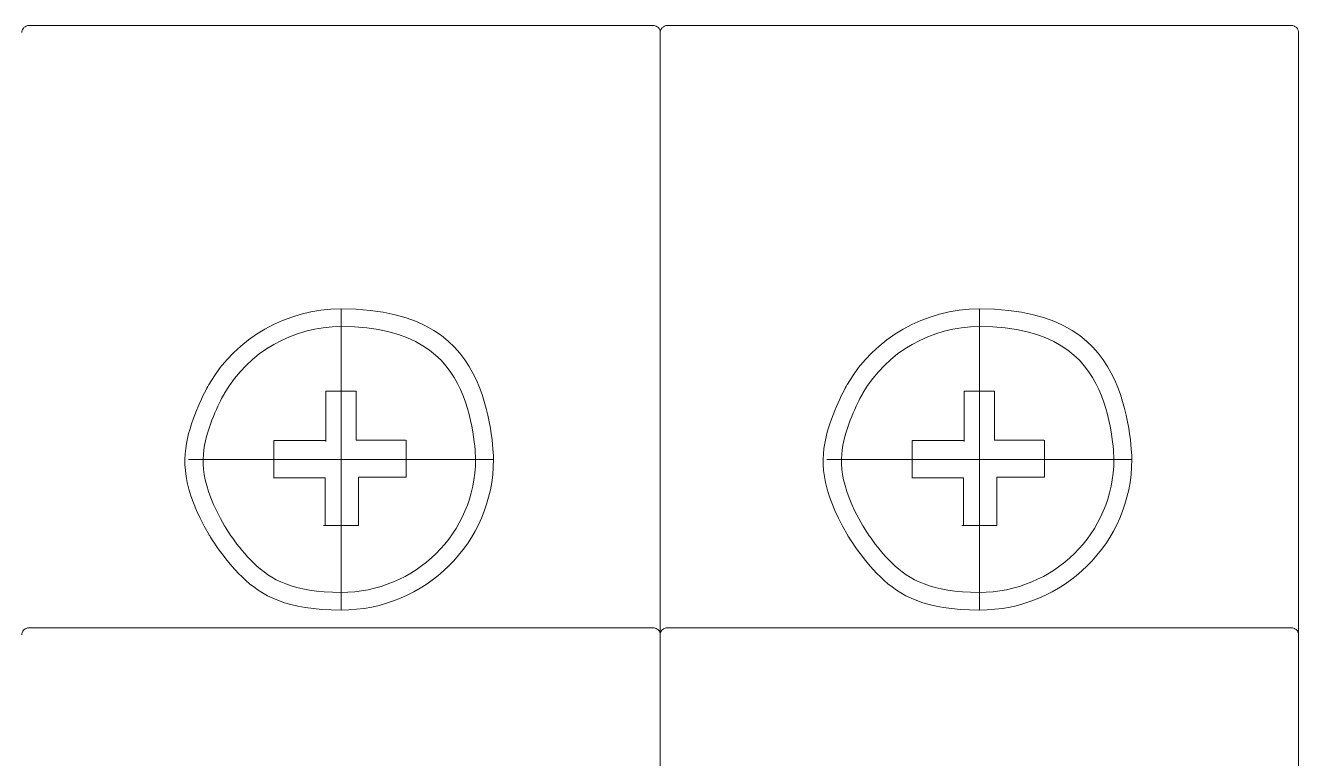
# Model space of a CAD drawing. Extents: x -319 to 3117, y -991 to 292.
# Drawn here: x 2442.1 to 2477.99, y -528.98 to -508.32 of the extents above; entities that cross this region are included whole.
import ezdxf
from ezdxf.lldxf.tags import DXFTag

# ---------------------------------------------------------------- set-up
doc = ezdxf.new("R2010")
doc.units = 0
doc.layers.get('0').update_dxf_attribs({"lineweight": 15})
doc.layers.add('Layer 1', color=7, linetype='Continuous')
tags = doc.linetypes.add('New Line33', pattern=[0.5, 0.2, -0.1, 0.1, -0.1]).pattern_tags.tags
tags[10:11] = [DXFTag(74, 4), DXFTag(75, 0), DXFTag(340, '0'), DXFTag(46, 1.0), DXFTag(50, 0.0), DXFTag(44, 0.0), DXFTag(45, 0.0)]
tags[8:9] = [DXFTag(74, 4), DXFTag(75, 0), DXFTag(340, '0'), DXFTag(46, 1.0), DXFTag(50, 0.0), DXFTag(44, 0.0), DXFTag(45, 0.0)]
tags[6:7] = [DXFTag(74, 4), DXFTag(75, 0), DXFTag(340, '0'), DXFTag(46, 1.0), DXFTag(50, 0.0), DXFTag(44, 0.0), DXFTag(45, 0.0)]
tags[4:5] = [DXFTag(74, 4), DXFTag(75, 0), DXFTag(340, '0'), DXFTag(46, 1.0), DXFTag(50, 0.0), DXFTag(44, 0.0), DXFTag(45, 0.0)]
tags = doc.linetypes.add('New Line34', pattern=[0.5, 0.2, -0.1, 0.1, -0.1]).pattern_tags.tags
tags[10:11] = [DXFTag(74, 4), DXFTag(75, 0), DXFTag(340, '0'), DXFTag(46, 1.0), DXFTag(50, 0.0), DXFTag(44, 0.0), DXFTag(45, 0.0)]
tags[8:9] = [DXFTag(74, 4), DXFTag(75, 0), DXFTag(340, '0'), DXFTag(46, 1.0), DXFTag(50, 0.0), DXFTag(44, 0.0), DXFTag(45, 0.0)]
tags[6:7] = [DXFTag(74, 4), DXFTag(75, 0), DXFTag(340, '0'), DXFTag(46, 1.0), DXFTag(50, 0.0), DXFTag(44, 0.0), DXFTag(45, 0.0)]
tags[4:5] = [DXFTag(74, 4), DXFTag(75, 0), DXFTag(340, '0'), DXFTag(46, 1.0), DXFTag(50, 0.0), DXFTag(44, 0.0), DXFTag(45, 0.0)]
tags = doc.linetypes.add('New Line37', pattern=[0.5, 0.2, -0.1, 0.1, -0.1]).pattern_tags.tags
tags[10:11] = [DXFTag(74, 4), DXFTag(75, 0), DXFTag(340, '0'), DXFTag(46, 1.0), DXFTag(50, 0.0), DXFTag(44, 0.0), DXFTag(45, 0.0)]
tags[8:9] = [DXFTag(74, 4), DXFTag(75, 0), DXFTag(340, '0'), DXFTag(46, 1.0), DXFTag(50, 0.0), DXFTag(44, 0.0), DXFTag(45, 0.0)]
tags[6:7] = [DXFTag(74, 4), DXFTag(75, 0), DXFTag(340, '0'), DXFTag(46, 1.0), DXFTag(50, 0.0), DXFTag(44, 0.0), DXFTag(45, 0.0)]
tags[4:5] = [DXFTag(74, 4), DXFTag(75, 0), DXFTag(340, '0'), DXFTag(46, 1.0), DXFTag(50, 0.0), DXFTag(44, 0.0), DXFTag(45, 0.0)]
tags = doc.linetypes.add('New Line38', pattern=[0.5, 0.2, -0.1, 0.1, -0.1]).pattern_tags.tags
tags[10:11] = [DXFTag(74, 4), DXFTag(75, 0), DXFTag(340, '0'), DXFTag(46, 1.0), DXFTag(50, 0.0), DXFTag(44, 0.0), DXFTag(45, 0.0)]
tags[8:9] = [DXFTag(74, 4), DXFTag(75, 0), DXFTag(340, '0'), DXFTag(46, 1.0), DXFTag(50, 0.0), DXFTag(44, 0.0), DXFTag(45, 0.0)]
tags[6:7] = [DXFTag(74, 4), DXFTag(75, 0), DXFTag(340, '0'), DXFTag(46, 1.0), DXFTag(50, 0.0), DXFTag(44, 0.0), DXFTag(45, 0.0)]
tags[4:5] = [DXFTag(74, 4), DXFTag(75, 0), DXFTag(340, '0'), DXFTag(46, 1.0), DXFTag(50, 0.0), DXFTag(44, 0.0), DXFTag(45, 0.0)]

# ---------------------------------------------------------------- blocks, each defined once
blk = doc.blocks.new('A$C160C5CDC')
at = {"layer": 'Layer 1', "color": 0, "lineweight": 20}
for points, knots in [([(18.414, 84), (18.36, 84), (18.309, 83.979), (18.271, 83.941), (18.271, 83.941), (18.233, 83.903), (18.212, 83.853), (18.212, 83.8)], [0, 0, 0, 0, 0.333333, 0.333333, 0.333333, 0.666667, 1, 1, 1, 1]), ([(36.209, 83.8), (36.209, 83.853), (36.187, 83.903), (36.149, 83.941), (36.149, 83.941), (36.112, 83.979), (36.06, 84), (36.006, 84)], [0, 0, 0, 0, 0.333333, 0.333333, 0.333333, 0.666667, 1, 1, 1, 1]), ([(36.209, 83.8), (36.209, 83.853), (36.187, 83.903), (36.149, 83.941), (36.149, 83.941), (36.112, 83.979), (36.06, 84), (36.006, 84)], [0, 0, 0, 0, 0.333333, 0.333333, 0.333333, 0.666667, 1, 1, 1, 1]), ([(36.411, 84), (36.357, 84), (36.306, 83.979), (36.268, 83.941), (36.268, 83.941), (36.23, 83.903), (36.209, 83.853), (36.209, 83.8)], [0, 0, 0, 0, 0.333333, 0.333333, 0.333333, 0.666667, 1, 1, 1, 1]), ([(54.205, 83.8), (54.205, 83.853), (54.184, 83.903), (54.146, 83.941), (54.146, 83.941), (54.108, 83.979), (54.056, 84), (54.003, 84)], [0, 0, 0, 0, 0.333333, 0.333333, 0.333333, 0.666667, 1, 1, 1, 1]), ([(27.21, 76.011), (25.675, 76.011), (24.256, 75.202), (23.489, 73.889), (23.489, 73.889), (22.722, 72.576), (22.722, 70.958), (23.489, 69.645), (23.489, 69.645), (24.256, 68.332), (25.675, 67.523), (27.21, 67.523)], [0, 0, 0, 0, 0.25, 0.25, 0.25, 0.375, 0.5, 0.5, 0.5, 0.75, 1, 1, 1, 1]), ([(27.21, 76.011), (25.675, 76.011), (24.256, 75.202), (23.489, 73.889), (23.489, 73.889), (22.722, 72.576), (22.722, 70.958), (23.489, 69.645), (23.489, 69.645), (24.256, 68.332), (25.675, 67.523), (27.21, 67.523)], [0, 0, 0, 0, 0.25, 0.25, 0.25, 0.375, 0.5, 0.5, 0.5, 0.75, 1, 1, 1, 1]), ([(27.21, 67.523), (29.583, 67.523), (31.507, 69.423), (31.507, 71.768), (31.507, 71.768), (31.507, 74.111), (29.583, 76.011), (27.21, 76.011)], [0, 0, 0, 0, 0.333333, 0.333333, 0.333333, 0.666667, 1, 1, 1, 1]), ([(27.21, 67.523), (29.583, 67.523), (31.507, 69.423), (31.507, 71.768), (31.507, 71.768), (31.507, 74.111), (29.583, 76.011), (27.21, 76.011)], [0, 0, 0, 0, 0.333333, 0.333333, 0.333333, 0.666667, 1, 1, 1, 1]), ([(45.206, 76.011), (43.671, 76.011), (42.254, 75.202), (41.485, 73.889), (41.485, 73.889), (40.718, 72.576), (40.718, 70.958), (41.485, 69.645), (41.485, 69.645), (42.254, 68.332), (43.671, 67.523), (45.206, 67.523)], [0, 0, 0, 0, 0.25, 0.25, 0.25, 0.375, 0.5, 0.5, 0.5, 0.75, 1, 1, 1, 1]), ([(45.206, 76.011), (43.671, 76.011), (42.254, 75.202), (41.485, 73.889), (41.485, 73.889), (40.718, 72.576), (40.718, 70.958), (41.485, 69.645), (41.485, 69.645), (42.254, 68.332), (43.671, 67.523), (45.206, 67.523)], [0, 0, 0, 0, 0.25, 0.25, 0.25, 0.375, 0.5, 0.5, 0.5, 0.75, 1, 1, 1, 1]), ([(45.206, 67.523), (47.579, 67.523), (49.504, 69.423), (49.504, 71.768), (49.504, 71.768), (49.504, 74.111), (47.579, 76.011), (45.206, 76.011)], [0, 0, 0, 0, 0.333333, 0.333333, 0.333333, 0.666667, 1, 1, 1, 1]), ([(45.206, 67.523), (47.579, 67.523), (49.504, 69.423), (49.504, 71.768), (49.504, 71.768), (49.504, 74.111), (47.579, 76.011), (45.206, 76.011)], [0, 0, 0, 0, 0.333333, 0.333333, 0.333333, 0.666667, 1, 1, 1, 1]), ([(27.21, 75.512), (25.856, 75.512), (24.604, 74.798), (23.927, 73.639), (23.927, 73.639), (23.249, 72.48), (23.249, 71.054), (23.927, 69.895), (23.927, 69.895), (24.604, 68.736), (25.856, 68.022), (27.21, 68.022)], [0, 0, 0, 0, 0.25, 0.25, 0.25, 0.375, 0.5, 0.5, 0.5, 0.75, 1, 1, 1, 1]), ([(27.21, 75.512), (25.856, 75.512), (24.604, 74.798), (23.927, 73.639), (23.927, 73.639), (23.249, 72.48), (23.249, 71.054), (23.927, 69.895), (23.927, 69.895), (24.604, 68.736), (25.856, 68.022), (27.21, 68.022)], [0, 0, 0, 0, 0.25, 0.25, 0.25, 0.375, 0.5, 0.5, 0.5, 0.75, 1, 1, 1, 1]), ([(27.21, 68.022), (29.304, 68.022), (31.002, 69.699), (31.002, 71.768), (31.002, 71.768), (31.002, 73.835), (29.304, 75.512), (27.21, 75.512)], [0, 0, 0, 0, 0.333333, 0.333333, 0.333333, 0.666667, 1, 1, 1, 1]), ([(27.21, 68.022), (29.304, 68.022), (31.002, 69.699), (31.002, 71.768), (31.002, 71.768), (31.002, 73.835), (29.304, 75.512), (27.21, 75.512)], [0, 0, 0, 0, 0.333333, 0.333333, 0.333333, 0.666667, 1, 1, 1, 1]), ([(45.206, 75.512), (43.852, 75.512), (42.601, 74.798), (41.923, 73.639), (41.923, 73.639), (41.246, 72.48), (41.246, 71.054), (41.923, 69.895), (41.923, 69.895), (42.601, 68.736), (43.852, 68.022), (45.206, 68.022)], [0, 0, 0, 0, 0.25, 0.25, 0.25, 0.375, 0.5, 0.5, 0.5, 0.75, 1, 1, 1, 1]), ([(45.206, 75.512), (43.852, 75.512), (42.601, 74.798), (41.923, 73.639), (41.923, 73.639), (41.246, 72.48), (41.246, 71.054), (41.923, 69.895), (41.923, 69.895), (42.601, 68.736), (43.852, 68.022), (45.206, 68.022)], [0, 0, 0, 0, 0.25, 0.25, 0.25, 0.375, 0.5, 0.5, 0.5, 0.75, 1, 1, 1, 1]), ([(45.206, 68.022), (47.3, 68.022), (48.998, 69.699), (48.998, 71.768), (48.998, 71.768), (48.998, 73.835), (47.3, 75.512), (45.206, 75.512)], [0, 0, 0, 0, 0.333333, 0.333333, 0.333333, 0.666667, 1, 1, 1, 1]), ([(45.206, 68.022), (47.3, 68.022), (48.998, 69.699), (48.998, 71.768), (48.998, 71.768), (48.998, 73.835), (47.3, 75.512), (45.206, 75.512)], [0, 0, 0, 0, 0.333333, 0.333333, 0.333333, 0.666667, 1, 1, 1, 1]), ([(27.636, 73.696), (27.636, 73.234), (27.636, 72.773), (27.636, 72.312), (27.636, 72.312), (28.1, 72.312), (28.565, 72.312), (29.029, 72.312)], [0, 0, 0, 0, 0.333333, 0.333333, 0.333333, 0.666667, 1, 1, 1, 1]), ([(45.632, 73.696), (45.632, 73.234), (45.632, 72.773), (45.632, 72.312), (45.632, 72.312), (46.098, 72.312), (46.561, 72.312), (47.026, 72.312)], [0, 0, 0, 0, 0.333333, 0.333333, 0.333333, 0.666667, 1, 1, 1, 1]), ([(18.414, 67.024), (18.36, 67.024), (18.309, 67.003), (18.271, 66.965), (18.271, 66.965), (18.233, 66.928), (18.212, 66.877), (18.212, 66.824)], [0, 0, 0, 0, 0.333333, 0.333333, 0.333333, 0.666667, 1, 1, 1, 1]), ([(36.209, 66.824), (36.209, 66.877), (36.187, 66.928), (36.149, 66.965), (36.149, 66.965), (36.112, 67.003), (36.06, 67.024), (36.006, 67.024)], [0, 0, 0, 0, 0.333333, 0.333333, 0.333333, 0.666667, 1, 1, 1, 1]), ([(36.209, 66.824), (36.209, 66.877), (36.187, 66.928), (36.149, 66.965), (36.149, 66.965), (36.112, 67.003), (36.06, 67.024), (36.006, 67.024)], [0, 0, 0, 0, 0.333333, 0.333333, 0.333333, 0.666667, 1, 1, 1, 1]), ([(36.411, 67.024), (36.357, 67.024), (36.306, 67.003), (36.268, 66.965), (36.268, 66.965), (36.23, 66.928), (36.209, 66.877), (36.209, 66.824)], [0, 0, 0, 0, 0.333333, 0.333333, 0.333333, 0.666667, 1, 1, 1, 1]), ([(54.205, 66.824), (54.205, 66.877), (54.184, 66.928), (54.146, 66.965), (54.146, 66.965), (54.108, 67.003), (54.056, 67.024), (54.003, 67.024)], [0, 0, 0, 0, 0.333333, 0.333333, 0.333333, 0.666667, 1, 1, 1, 1])]:
    blk.add_open_spline(points, degree=3, knots=knots, dxfattribs=at)
for points in [[(18.414, 84), (18.414, 84), (18.414, 84), (18.414, 84)], [(18.414, 84), (18.414, 84), (27.21, 84), (27.21, 84)], [(18.414, 84), (18.414, 84), (27.21, 84), (27.21, 84)], [(18.414, 84), (18.414, 84), (27.21, 84), (27.21, 84)], [(18.414, 84), (18.414, 84), (27.21, 84), (27.21, 84)], [(18.414, 84), (18.414, 84), (27.21, 84), (27.21, 84)], [(18.414, 84), (18.414, 84), (27.21, 84), (27.21, 84)], [(18.414, 84), (18.414, 84), (27.21, 84), (27.21, 84)], [(18.414, 84), (18.414, 84), (27.21, 84), (27.21, 84)], [(18.414, 84), (18.414, 84), (27.21, 84), (27.21, 84)], [(18.414, 84), (18.414, 84), (27.21, 84), (27.21, 84)], [(18.414, 84), (18.414, 84), (27.21, 84), (27.21, 84)], [(18.414, 84), (18.414, 84), (27.21, 84), (27.21, 84)], [(18.414, 84), (18.414, 84), (27.21, 84), (27.21, 84)], [(18.414, 84), (18.414, 84), (27.21, 84), (27.21, 84)], [(18.414, 84), (18.414, 84), (27.21, 84), (27.21, 84)], [(18.414, 84), (18.414, 84), (27.21, 84), (27.21, 84)], [(18.414, 84), (18.414, 84), (27.21, 84), (27.21, 84)], [(18.414, 84), (18.414, 84), (27.21, 84), (27.21, 84)], [(18.414, 84), (18.414, 84), (27.21, 84), (27.21, 84)], [(18.414, 84), (18.414, 84), (27.21, 84), (27.21, 84)], [(18.414, 84), (18.414, 84), (27.21, 84), (27.21, 84)], [(27.21, 84), (27.21, 84), (27.21, 84), (27.21, 84)], [(27.21, 84), (27.21, 84), (36.006, 84), (36.006, 84)], [(27.21, 84), (27.21, 84), (36.006, 84), (36.006, 84)], [(27.21, 84), (27.21, 84), (36.006, 84), (36.006, 84)], [(27.21, 84), (27.21, 84), (36.006, 84), (36.006, 84)], [(27.21, 84), (27.21, 84), (36.006, 84), (36.006, 84)], [(27.21, 84), (27.21, 84), (36.006, 84), (36.006, 84)], [(27.21, 84), (27.21, 84), (36.006, 84), (36.006, 84)], [(27.21, 84), (27.21, 84), (36.006, 84), (36.006, 84)], [(27.21, 84), (27.21, 84), (36.006, 84), (36.006, 84)], [(27.21, 84), (27.21, 84), (36.006, 84), (36.006, 84)], [(27.21, 84), (27.21, 84), (36.006, 84), (36.006, 84)], [(27.21, 84), (27.21, 84), (36.006, 84), (36.006, 84)], [(27.21, 84), (27.21, 84), (36.006, 84), (36.006, 84)], [(27.21, 84), (27.21, 84), (36.006, 84), (36.006, 84)], [(27.21, 84), (27.21, 84), (36.006, 84), (36.006, 84)], [(27.21, 84), (27.21, 84), (36.006, 84), (36.006, 84)], [(27.21, 84), (27.21, 84), (36.006, 84), (36.006, 84)], [(27.21, 84), (27.21, 84), (36.006, 84), (36.006, 84)], [(27.21, 84), (27.21, 84), (36.006, 84), (36.006, 84)], [(27.21, 84), (27.21, 84), (36.006, 84), (36.006, 84)], [(27.21, 84), (27.21, 84), (36.006, 84), (36.006, 84)], [(27.21, 84), (27.21, 84), (27.21, 84), (27.21, 84)], [(36.006, 84), (36.006, 84), (36.006, 84), (36.006, 84)], [(36.411, 84), (36.411, 84), (36.411, 84), (36.411, 84)], [(36.411, 84), (36.411, 84), (45.206, 84), (45.206, 84)], [(36.411, 84), (36.411, 84), (45.206, 84), (45.206, 84)], [(36.411, 84), (36.411, 84), (45.206, 84), (45.206, 84)], [(36.411, 84), (36.411, 84), (45.206, 84), (45.206, 84)], [(36.411, 84), (36.411, 84), (45.206, 84), (45.206, 84)], [(36.411, 84), (36.411, 84), (45.206, 84), (45.206, 84)], [(36.411, 84), (36.411, 84), (45.206, 84), (45.206, 84)], [(36.411, 84), (36.411, 84), (45.206, 84), (45.206, 84)], [(36.411, 84), (36.411, 84), (45.206, 84), (45.206, 84)], [(36.411, 84), (36.411, 84), (45.206, 84), (45.206, 84)], [(36.411, 84), (36.411, 84), (45.206, 84), (45.206, 84)], [(36.411, 84), (36.411, 84), (45.206, 84), (45.206, 84)], [(36.411, 84), (36.411, 84), (45.206, 84), (45.206, 84)], [(36.411, 84), (36.411, 84), (45.206, 84), (45.206, 84)], [(36.411, 84), (36.411, 84), (45.206, 84), (45.206, 84)], [(36.411, 84), (36.411, 84), (45.206, 84), (45.206, 84)], [(36.411, 84), (36.411, 84), (45.206, 84), (45.206, 84)], [(36.411, 84), (36.411, 84), (45.206, 84), (45.206, 84)], [(36.411, 84), (36.411, 84), (45.206, 84), (45.206, 84)], [(36.411, 84), (36.411, 84), (45.206, 84), (45.206, 84)], [(36.411, 84), (36.411, 84), (45.206, 84), (45.206, 84)], [(45.206, 84), (45.206, 84), (45.206, 84), (45.206, 84)], [(45.206, 84), (45.206, 84), (54.003, 84), (54.003, 84)], [(45.206, 84), (45.206, 84), (54.003, 84), (54.003, 84)], [(45.206, 84), (45.206, 84), (54.003, 84), (54.003, 84)], [(45.206, 84), (45.206, 84), (54.003, 84), (54.003, 84)], [(45.206, 84), (45.206, 84), (54.003, 84), (54.003, 84)], [(45.206, 84), (45.206, 84), (54.003, 84), (54.003, 84)], [(45.206, 84), (45.206, 84), (54.003, 84), (54.003, 84)], [(45.206, 84), (45.206, 84), (54.003, 84), (54.003, 84)], [(45.206, 84), (45.206, 84), (54.003, 84), (54.003, 84)], [(45.206, 84), (45.206, 84), (54.003, 84), (54.003, 84)], [(45.206, 84), (45.206, 84), (54.003, 84), (54.003, 84)], [(45.206, 84), (45.206, 84), (54.003, 84), (54.003, 84)], [(45.206, 84), (45.206, 84), (54.003, 84), (54.003, 84)], [(45.206, 84), (45.206, 84), (54.003, 84), (54.003, 84)], [(45.206, 84), (45.206, 84), (54.003, 84), (54.003, 84)], [(45.206, 84), (45.206, 84), (54.003, 84), (54.003, 84)], [(45.206, 84), (45.206, 84), (54.003, 84), (54.003, 84)], [(45.206, 84), (45.206, 84), (54.003, 84), (54.003, 84)], [(45.206, 84), (45.206, 84), (54.003, 84), (54.003, 84)], [(45.206, 84), (45.206, 84), (54.003, 84), (54.003, 84)], [(45.206, 84), (45.206, 84), (54.003, 84), (54.003, 84)], [(45.206, 84), (45.206, 84), (45.206, 84), (45.206, 84)], [(54.003, 84), (54.003, 84), (54.003, 84), (54.003, 84)], [(36.209, 83.8), (36.209, 83.8), (36.209, 83.8), (36.209, 83.8)], [(36.209, 83.8), (36.209, 83.8), (36.209, 82.003), (36.209, 82.003)], [(36.209, 83.8), (36.209, 83.8), (36.209, 82.003), (36.209, 82.003)], [(36.209, 83.8), (36.209, 83.8), (36.209, 82.003), (36.209, 82.003)], [(36.209, 83.8), (36.209, 83.8), (36.209, 82.003), (36.209, 82.003)], [(36.209, 83.8), (36.209, 83.8), (36.209, 82.003), (36.209, 82.003)], [(36.209, 83.8), (36.209, 83.8), (36.209, 82.003), (36.209, 82.003)], [(36.209, 83.8), (36.209, 83.8), (36.209, 82.003), (36.209, 82.003)], [(36.209, 83.8), (36.209, 83.8), (36.209, 82.003), (36.209, 82.003)], [(36.209, 83.8), (36.209, 83.8), (36.209, 82.003), (36.209, 82.003)], [(36.209, 83.8), (36.209, 83.8), (36.209, 82.003), (36.209, 82.003)], [(36.209, 83.8), (36.209, 83.8), (36.209, 82.003), (36.209, 82.003)], [(36.209, 83.8), (36.209, 83.8), (36.209, 82.003), (36.209, 82.003)], [(36.209, 83.8), (36.209, 83.8), (36.209, 82.003), (36.209, 82.003)], [(36.209, 83.8), (36.209, 83.8), (36.209, 82.003), (36.209, 82.003)], [(36.209, 83.8), (36.209, 83.8), (36.209, 82.003), (36.209, 82.003)], [(36.209, 83.8), (36.209, 83.8), (36.209, 82.003), (36.209, 82.003)], [(36.209, 83.8), (36.209, 83.8), (36.209, 82.003), (36.209, 82.003)], [(36.209, 83.8), (36.209, 83.8), (36.209, 82.003), (36.209, 82.003)], [(36.209, 83.8), (36.209, 83.8), (36.209, 82.003), (36.209, 82.003)], [(36.209, 83.8), (36.209, 83.8), (36.209, 82.003), (36.209, 82.003)], [(36.209, 83.8), (36.209, 83.8), (36.209, 82.003), (36.209, 82.003)], [(36.209, 83.8), (36.209, 83.8), (36.209, 83.8), (36.209, 83.8)], [(36.209, 82.003), (36.209, 82.003), (36.209, 83.8), (36.209, 83.8)], [(36.209, 82.003), (36.209, 82.003), (36.209, 83.8), (36.209, 83.8)], [(36.209, 82.003), (36.209, 82.003), (36.209, 83.8), (36.209, 83.8)], [(36.209, 82.003), (36.209, 82.003), (36.209, 83.8), (36.209, 83.8)], [(36.209, 82.003), (36.209, 82.003), (36.209, 83.8), (36.209, 83.8)], [(36.209, 82.003), (36.209, 82.003), (36.209, 83.8), (36.209, 83.8)], [(36.209, 82.003), (36.209, 82.003), (36.209, 83.8), (36.209, 83.8)], [(36.209, 82.003), (36.209, 82.003), (36.209, 83.8), (36.209, 83.8)], [(36.209, 82.003), (36.209, 82.003), (36.209, 83.8), (36.209, 83.8)], [(36.209, 82.003), (36.209, 82.003), (36.209, 83.8), (36.209, 83.8)], [(36.209, 82.003), (36.209, 82.003), (36.209, 83.8), (36.209, 83.8)], [(36.209, 82.003), (36.209, 82.003), (36.209, 83.8), (36.209, 83.8)], [(36.209, 82.003), (36.209, 82.003), (36.209, 83.8), (36.209, 83.8)], [(36.209, 82.003), (36.209, 82.003), (36.209, 83.8), (36.209, 83.8)], [(36.209, 82.003), (36.209, 82.003), (36.209, 83.8), (36.209, 83.8)], [(36.209, 82.003), (36.209, 82.003), (36.209, 83.8), (36.209, 83.8)], [(36.209, 82.003), (36.209, 82.003), (36.209, 83.8), (36.209, 83.8)], [(36.209, 82.003), (36.209, 82.003), (36.209, 83.8), (36.209, 83.8)], [(36.209, 82.003), (36.209, 82.003), (36.209, 83.8), (36.209, 83.8)], [(36.209, 82.003), (36.209, 82.003), (36.209, 83.8), (36.209, 83.8)], [(36.209, 82.003), (36.209, 82.003), (36.209, 83.8), (36.209, 83.8)], [(36.209, 83.8), (36.209, 83.8), (36.209, 83.8), (36.209, 83.8)], [(36.209, 83.8), (36.209, 83.8), (36.209, 82.003), (36.209, 82.003)], [(36.209, 83.8), (36.209, 83.8), (36.209, 82.003), (36.209, 82.003)], [(36.209, 83.8), (36.209, 83.8), (36.209, 82.003), (36.209, 82.003)], [(36.209, 83.8), (36.209, 83.8), (36.209, 82.003), (36.209, 82.003)], [(36.209, 83.8), (36.209, 83.8), (36.209, 82.003), (36.209, 82.003)], [(36.209, 83.8), (36.209, 83.8), (36.209, 82.003), (36.209, 82.003)], [(36.209, 83.8), (36.209, 83.8), (36.209, 82.003), (36.209, 82.003)], [(36.209, 83.8), (36.209, 83.8), (36.209, 82.003), (36.209, 82.003)], [(36.209, 83.8), (36.209, 83.8), (36.209, 82.003), (36.209, 82.003)], [(36.209, 83.8), (36.209, 83.8), (36.209, 82.003), (36.209, 82.003)], [(36.209, 83.8), (36.209, 83.8), (36.209, 82.003), (36.209, 82.003)], [(36.209, 83.8), (36.209, 83.8), (36.209, 82.003), (36.209, 82.003)], [(36.209, 83.8), (36.209, 83.8), (36.209, 82.003), (36.209, 82.003)], [(36.209, 83.8), (36.209, 83.8), (36.209, 82.003), (36.209, 82.003)], [(36.209, 83.8), (36.209, 83.8), (36.209, 82.003), (36.209, 82.003)], [(36.209, 83.8), (36.209, 83.8), (36.209, 82.003), (36.209, 82.003)], [(36.209, 83.8), (36.209, 83.8), (36.209, 82.003), (36.209, 82.003)], [(36.209, 83.8), (36.209, 83.8), (36.209, 82.003), (36.209, 82.003)], [(36.209, 83.8), (36.209, 83.8), (36.209, 82.003), (36.209, 82.003)], [(36.209, 83.8), (36.209, 83.8), (36.209, 82.003), (36.209, 82.003)], [(36.209, 83.8), (36.209, 83.8), (36.209, 82.003), (36.209, 82.003)], [(54.205, 83.8), (54.205, 83.8), (54.205, 83.8), (54.205, 83.8)], [(54.205, 83.8), (54.205, 83.8), (54.205, 82.003), (54.205, 82.003)], [(54.205, 83.8), (54.205, 83.8), (54.205, 82.003), (54.205, 82.003)], [(54.205, 83.8), (54.205, 83.8), (54.205, 82.003), (54.205, 82.003)], [(54.205, 83.8), (54.205, 83.8), (54.205, 82.003), (54.205, 82.003)], [(54.205, 83.8), (54.205, 83.8), (54.205, 82.003), (54.205, 82.003)], [(54.205, 83.8), (54.205, 83.8), (54.205, 82.003), (54.205, 82.003)], [(54.205, 83.8), (54.205, 83.8), (54.205, 82.003), (54.205, 82.003)], [(54.205, 83.8), (54.205, 83.8), (54.205, 82.003), (54.205, 82.003)], [(54.205, 83.8), (54.205, 83.8), (54.205, 82.003), (54.205, 82.003)], [(54.205, 83.8), (54.205, 83.8), (54.205, 82.003), (54.205, 82.003)], [(54.205, 83.8), (54.205, 83.8), (54.205, 82.003), (54.205, 82.003)], [(54.205, 83.8), (54.205, 83.8), (54.205, 82.003), (54.205, 82.003)], [(54.205, 83.8), (54.205, 83.8), (54.205, 82.003), (54.205, 82.003)], [(54.205, 83.8), (54.205, 83.8), (54.205, 82.003), (54.205, 82.003)], [(54.205, 83.8), (54.205, 83.8), (54.205, 82.003), (54.205, 82.003)], [(54.205, 83.8), (54.205, 83.8), (54.205, 82.003), (54.205, 82.003)], [(54.205, 83.8), (54.205, 83.8), (54.205, 82.003), (54.205, 82.003)], [(54.205, 83.8), (54.205, 83.8), (54.205, 82.003), (54.205, 82.003)], [(54.205, 83.8), (54.205, 83.8), (54.205, 82.003), (54.205, 82.003)], [(54.205, 83.8), (54.205, 83.8), (54.205, 82.003), (54.205, 82.003)], [(54.205, 83.8), (54.205, 83.8), (54.205, 82.003), (54.205, 82.003)], [(36.209, 82.003), (36.209, 82.003), (36.209, 82.003), (36.209, 82.003)], [(36.209, 82.003), (36.209, 82.003), (36.209, 82.003), (36.209, 82.003)], [(36.209, 82.003), (36.209, 82.003), (36.209, 66.824), (36.209, 66.824)], [(36.209, 82.003), (36.209, 82.003), (36.209, 66.824), (36.209, 66.824)], [(36.209, 82.003), (36.209, 82.003), (36.209, 66.824), (36.209, 66.824)], [(36.209, 82.003), (36.209, 82.003), (36.209, 66.824), (36.209, 66.824)], [(36.209, 82.003), (36.209, 82.003), (36.209, 66.824), (36.209, 66.824)], [(36.209, 82.003), (36.209, 82.003), (36.209, 66.824), (36.209, 66.824)], [(36.209, 82.003), (36.209, 82.003), (36.209, 66.824), (36.209, 66.824)], [(36.209, 82.003), (36.209, 82.003), (36.209, 66.824), (36.209, 66.824)], [(36.209, 82.003), (36.209, 82.003), (36.209, 66.824), (36.209, 66.824)], [(36.209, 82.003), (36.209, 82.003), (36.209, 66.824), (36.209, 66.824)], [(36.209, 82.003), (36.209, 82.003), (36.209, 66.824), (36.209, 66.824)], [(36.209, 82.003), (36.209, 82.003), (36.209, 66.824), (36.209, 66.824)], [(36.209, 82.003), (36.209, 82.003), (36.209, 66.824), (36.209, 66.824)], [(36.209, 82.003), (36.209, 82.003), (36.209, 66.824), (36.209, 66.824)], [(36.209, 82.003), (36.209, 82.003), (36.209, 66.824), (36.209, 66.824)], [(36.209, 82.003), (36.209, 82.003), (36.209, 66.824), (36.209, 66.824)], [(36.209, 82.003), (36.209, 82.003), (36.209, 66.824), (36.209, 66.824)], [(36.209, 82.003), (36.209, 82.003), (36.209, 66.824), (36.209, 66.824)], [(36.209, 82.003), (36.209, 82.003), (36.209, 66.824), (36.209, 66.824)], [(36.209, 82.003), (36.209, 82.003), (36.209, 66.824), (36.209, 66.824)], [(36.209, 82.003), (36.209, 82.003), (36.209, 66.824), (36.209, 66.824)], [(36.209, 82.003), (36.209, 82.003), (36.209, 82.003), (36.209, 82.003)], [(36.209, 82.003), (36.209, 82.003), (36.209, 82.003), (36.209, 82.003)], [(36.209, 66.824), (36.209, 66.824), (36.209, 82.003), (36.209, 82.003)], [(36.209, 66.824), (36.209, 66.824), (36.209, 82.003), (36.209, 82.003)], [(36.209, 66.824), (36.209, 66.824), (36.209, 82.003), (36.209, 82.003)], [(36.209, 66.824), (36.209, 66.824), (36.209, 82.003), (36.209, 82.003)], [(36.209, 66.824), (36.209, 66.824), (36.209, 82.003), (36.209, 82.003)], [(36.209, 66.824), (36.209, 66.824), (36.209, 82.003), (36.209, 82.003)], [(36.209, 66.824), (36.209, 66.824), (36.209, 82.003), (36.209, 82.003)], [(36.209, 66.824), (36.209, 66.824), (36.209, 82.003), (36.209, 82.003)], [(36.209, 66.824), (36.209, 66.824), (36.209, 82.003), (36.209, 82.003)], [(36.209, 66.824), (36.209, 66.824), (36.209, 82.003), (36.209, 82.003)], [(36.209, 66.824), (36.209, 66.824), (36.209, 82.003), (36.209, 82.003)], [(36.209, 66.824), (36.209, 66.824), (36.209, 82.003), (36.209, 82.003)], [(36.209, 66.824), (36.209, 66.824), (36.209, 82.003), (36.209, 82.003)], [(36.209, 66.824), (36.209, 66.824), (36.209, 82.003), (36.209, 82.003)], [(36.209, 66.824), (36.209, 66.824), (36.209, 82.003), (36.209, 82.003)], [(36.209, 66.824), (36.209, 66.824), (36.209, 82.003), (36.209, 82.003)], [(36.209, 66.824), (36.209, 66.824), (36.209, 82.003), (36.209, 82.003)], [(36.209, 66.824), (36.209, 66.824), (36.209, 82.003), (36.209, 82.003)], [(36.209, 66.824), (36.209, 66.824), (36.209, 82.003), (36.209, 82.003)], [(36.209, 66.824), (36.209, 66.824), (36.209, 82.003), (36.209, 82.003)], [(36.209, 66.824), (36.209, 66.824), (36.209, 82.003), (36.209, 82.003)], [(36.209, 82.003), (36.209, 82.003), (36.209, 82.003), (36.209, 82.003)], [(36.209, 82.003), (36.209, 82.003), (36.209, 82.003), (36.209, 82.003)], [(36.209, 82.003), (36.209, 82.003), (36.209, 66.824), (36.209, 66.824)], [(36.209, 82.003), (36.209, 82.003), (36.209, 66.824), (36.209, 66.824)], [(36.209, 82.003), (36.209, 82.003), (36.209, 66.824), (36.209, 66.824)], [(36.209, 82.003), (36.209, 82.003), (36.209, 66.824), (36.209, 66.824)], [(36.209, 82.003), (36.209, 82.003), (36.209, 66.824), (36.209, 66.824)], [(36.209, 82.003), (36.209, 82.003), (36.209, 66.824), (36.209, 66.824)], [(36.209, 82.003), (36.209, 82.003), (36.209, 66.824), (36.209, 66.824)], [(36.209, 82.003), (36.209, 82.003), (36.209, 66.824), (36.209, 66.824)], [(36.209, 82.003), (36.209, 82.003), (36.209, 66.824), (36.209, 66.824)], [(36.209, 82.003), (36.209, 82.003), (36.209, 66.824), (36.209, 66.824)], [(36.209, 82.003), (36.209, 82.003), (36.209, 66.824), (36.209, 66.824)], [(36.209, 82.003), (36.209, 82.003), (36.209, 66.824), (36.209, 66.824)], [(36.209, 82.003), (36.209, 82.003), (36.209, 66.824), (36.209, 66.824)], [(36.209, 82.003), (36.209, 82.003), (36.209, 66.824), (36.209, 66.824)], [(36.209, 82.003), (36.209, 82.003), (36.209, 66.824), (36.209, 66.824)], [(36.209, 82.003), (36.209, 82.003), (36.209, 66.824), (36.209, 66.824)], [(36.209, 82.003), (36.209, 82.003), (36.209, 66.824), (36.209, 66.824)], [(36.209, 82.003), (36.209, 82.003), (36.209, 66.824), (36.209, 66.824)], [(36.209, 82.003), (36.209, 82.003), (36.209, 66.824), (36.209, 66.824)], [(36.209, 82.003), (36.209, 82.003), (36.209, 66.824), (36.209, 66.824)], [(36.209, 82.003), (36.209, 82.003), (36.209, 66.824), (36.209, 66.824)], [(54.205, 82.003), (54.205, 82.003), (54.205, 82.003), (54.205, 82.003)], [(54.205, 82.003), (54.205, 82.003), (54.205, 82.003), (54.205, 82.003)], [(54.205, 82.003), (54.205, 82.003), (54.205, 66.824), (54.205, 66.824)], [(54.205, 82.003), (54.205, 82.003), (54.205, 66.824), (54.205, 66.824)], [(54.205, 82.003), (54.205, 82.003), (54.205, 66.824), (54.205, 66.824)], [(54.205, 82.003), (54.205, 82.003), (54.205, 66.824), (54.205, 66.824)], [(54.205, 82.003), (54.205, 82.003), (54.205, 66.824), (54.205, 66.824)], [(54.205, 82.003), (54.205, 82.003), (54.205, 66.824), (54.205, 66.824)], [(54.205, 82.003), (54.205, 82.003), (54.205, 66.824), (54.205, 66.824)], [(54.205, 82.003), (54.205, 82.003), (54.205, 66.824), (54.205, 66.824)], [(54.205, 82.003), (54.205, 82.003), (54.205, 66.824), (54.205, 66.824)], [(54.205, 82.003), (54.205, 82.003), (54.205, 66.824), (54.205, 66.824)], [(54.205, 82.003), (54.205, 82.003), (54.205, 66.824), (54.205, 66.824)], [(54.205, 82.003), (54.205, 82.003), (54.205, 66.824), (54.205, 66.824)], [(54.205, 82.003), (54.205, 82.003), (54.205, 66.824), (54.205, 66.824)], [(54.205, 82.003), (54.205, 82.003), (54.205, 66.824), (54.205, 66.824)], [(54.205, 82.003), (54.205, 82.003), (54.205, 66.824), (54.205, 66.824)], [(54.205, 82.003), (54.205, 82.003), (54.205, 66.824), (54.205, 66.824)], [(54.205, 82.003), (54.205, 82.003), (54.205, 66.824), (54.205, 66.824)], [(54.205, 82.003), (54.205, 82.003), (54.205, 66.824), (54.205, 66.824)], [(54.205, 82.003), (54.205, 82.003), (54.205, 66.824), (54.205, 66.824)], [(54.205, 82.003), (54.205, 82.003), (54.205, 66.824), (54.205, 66.824)], [(54.205, 82.003), (54.205, 82.003), (54.205, 66.824), (54.205, 66.824)], [(26.785, 73.696), (26.785, 73.22), (26.785, 72.746), (26.785, 72.271)], [(26.785, 73.696), (27.068, 73.696), (27.352, 73.696), (27.636, 73.696)], [(44.781, 73.696), (44.781, 73.22), (44.781, 72.746), (44.781, 72.271)], [(44.781, 73.696), (45.066, 73.696), (45.349, 73.696), (45.632, 73.696)], [(26.785, 72.306), (26.295, 72.306), (25.805, 72.306), (25.315, 72.306)], [(25.315, 72.306), (25.315, 71.952), (25.315, 71.599), (25.315, 71.248)], [(29.048, 72.312), (29.048, 71.963), (29.048, 71.615), (29.048, 71.267)], [(44.781, 72.306), (44.291, 72.306), (43.801, 72.306), (43.311, 72.306)], [(43.311, 72.306), (43.311, 71.952), (43.311, 71.599), (43.311, 71.248)], [(47.045, 72.312), (47.045, 71.963), (47.045, 71.615), (47.045, 71.267)], [(25.306, 71.248), (25.791, 71.248), (26.275, 71.248), (26.759, 71.248)], [(26.759, 71.25), (26.759, 70.802), (26.759, 70.353), (26.759, 69.903)], [(27.699, 71.267), (28.149, 71.267), (28.599, 71.267), (29.048, 71.267)], [(27.699, 71.267), (27.699, 70.812), (27.699, 70.359), (27.699, 69.903)], [(43.303, 71.248), (43.787, 71.248), (44.272, 71.248), (44.756, 71.248)], [(44.756, 71.25), (44.756, 70.802), (44.756, 70.353), (44.756, 69.903)], [(45.695, 71.267), (46.145, 71.267), (46.595, 71.267), (47.045, 71.267)], [(45.695, 71.267), (45.695, 70.812), (45.695, 70.359), (45.695, 69.903)], [(26.718, 69.903), (27.498, 69.903), (27.816, 69.903), (27.668, 69.903)], [(44.715, 69.903), (45.495, 69.903), (45.811, 69.903), (45.665, 69.903)], [(18.414, 67.024), (18.414, 67.024), (18.414, 67.024), (18.414, 67.024)], [(18.414, 67.024), (18.414, 67.024), (36.006, 67.024), (36.006, 67.024)], [(18.414, 67.024), (18.414, 67.024), (36.006, 67.024), (36.006, 67.024)], [(18.414, 67.024), (18.414, 67.024), (36.006, 67.024), (36.006, 67.024)], [(18.414, 67.024), (18.414, 67.024), (36.006, 67.024), (36.006, 67.024)], [(18.414, 67.024), (18.414, 67.024), (36.006, 67.024), (36.006, 67.024)], [(18.414, 67.024), (18.414, 67.024), (36.006, 67.024), (36.006, 67.024)], [(18.414, 67.024), (18.414, 67.024), (36.006, 67.024), (36.006, 67.024)], [(18.414, 67.024), (18.414, 67.024), (36.006, 67.024), (36.006, 67.024)], [(18.414, 67.024), (18.414, 67.024), (36.006, 67.024), (36.006, 67.024)], [(18.414, 67.024), (18.414, 67.024), (36.006, 67.024), (36.006, 67.024)], [(18.414, 67.024), (18.414, 67.024), (36.006, 67.024), (36.006, 67.024)], [(18.414, 67.024), (18.414, 67.024), (36.006, 67.024), (36.006, 67.024)], [(18.414, 67.024), (18.414, 67.024), (36.006, 67.024), (36.006, 67.024)], [(18.414, 67.024), (18.414, 67.024), (36.006, 67.024), (36.006, 67.024)], [(18.414, 67.024), (18.414, 67.024), (36.006, 67.024), (36.006, 67.024)], [(18.414, 67.024), (18.414, 67.024), (36.006, 67.024), (36.006, 67.024)], [(18.414, 67.024), (18.414, 67.024), (36.006, 67.024), (36.006, 67.024)], [(18.414, 67.024), (18.414, 67.024), (36.006, 67.024), (36.006, 67.024)], [(18.414, 67.024), (18.414, 67.024), (36.006, 67.024), (36.006, 67.024)], [(18.414, 67.024), (18.414, 67.024), (36.006, 67.024), (36.006, 67.024)], [(18.414, 67.024), (18.414, 67.024), (36.006, 67.024), (36.006, 67.024)], [(36.006, 67.024), (36.006, 67.024), (36.006, 67.024), (36.006, 67.024)], [(36.209, 66.824), (36.209, 66.824), (36.209, 66.824), (36.209, 66.824)], [(36.209, 66.824), (36.209, 66.824), (36.209, 66.824), (36.209, 66.824)], [(36.209, 66.824), (36.209, 66.824), (36.209, 65.027), (36.209, 65.027)], [(36.209, 66.824), (36.209, 66.824), (36.209, 65.027), (36.209, 65.027)], [(36.209, 66.824), (36.209, 66.824), (36.209, 65.027), (36.209, 65.027)], [(36.209, 66.824), (36.209, 66.824), (36.209, 65.027), (36.209, 65.027)], [(36.209, 66.824), (36.209, 66.824), (36.209, 65.027), (36.209, 65.027)], [(36.209, 66.824), (36.209, 66.824), (36.209, 65.027), (36.209, 65.027)], [(36.209, 66.824), (36.209, 66.824), (36.209, 65.027), (36.209, 65.027)], [(36.209, 66.824), (36.209, 66.824), (36.209, 65.027), (36.209, 65.027)], [(36.209, 66.824), (36.209, 66.824), (36.209, 65.027), (36.209, 65.027)], [(36.209, 66.824), (36.209, 66.824), (36.209, 65.027), (36.209, 65.027)], [(36.209, 66.824), (36.209, 66.824), (36.209, 65.027), (36.209, 65.027)], [(36.209, 66.824), (36.209, 66.824), (36.209, 65.027), (36.209, 65.027)], [(36.209, 66.824), (36.209, 66.824), (36.209, 65.027), (36.209, 65.027)], [(36.209, 66.824), (36.209, 66.824), (36.209, 65.027), (36.209, 65.027)], [(36.209, 66.824), (36.209, 66.824), (36.209, 65.027), (36.209, 65.027)], [(36.209, 66.824), (36.209, 66.824), (36.209, 65.027), (36.209, 65.027)], [(36.209, 66.824), (36.209, 66.824), (36.209, 65.027), (36.209, 65.027)], [(36.209, 66.824), (36.209, 66.824), (36.209, 65.027), (36.209, 65.027)], [(36.209, 66.824), (36.209, 66.824), (36.209, 65.027), (36.209, 65.027)], [(36.209, 66.824), (36.209, 66.824), (36.209, 65.027), (36.209, 65.027)], [(36.209, 66.824), (36.209, 66.824), (36.209, 65.027), (36.209, 65.027)], [(36.209, 66.824), (36.209, 66.824), (36.209, 66.824), (36.209, 66.824)], [(36.209, 66.824), (36.209, 66.824), (36.209, 66.824), (36.209, 66.824)], [(36.209, 65.027), (36.209, 65.027), (36.209, 66.824), (36.209, 66.824)], [(36.209, 65.027), (36.209, 65.027), (36.209, 66.824), (36.209, 66.824)], [(36.209, 65.027), (36.209, 65.027), (36.209, 66.824), (36.209, 66.824)], [(36.209, 65.027), (36.209, 65.027), (36.209, 66.824), (36.209, 66.824)], [(36.209, 65.027), (36.209, 65.027), (36.209, 66.824), (36.209, 66.824)], [(36.209, 65.027), (36.209, 65.027), (36.209, 66.824), (36.209, 66.824)], [(36.209, 65.027), (36.209, 65.027), (36.209, 66.824), (36.209, 66.824)], [(36.209, 65.027), (36.209, 65.027), (36.209, 66.824), (36.209, 66.824)], [(36.209, 65.027), (36.209, 65.027), (36.209, 66.824), (36.209, 66.824)], [(36.209, 65.027), (36.209, 65.027), (36.209, 66.824), (36.209, 66.824)], [(36.209, 65.027), (36.209, 65.027), (36.209, 66.824), (36.209, 66.824)], [(36.209, 65.027), (36.209, 65.027), (36.209, 66.824), (36.209, 66.824)], [(36.209, 65.027), (36.209, 65.027), (36.209, 66.824), (36.209, 66.824)], [(36.209, 65.027), (36.209, 65.027), (36.209, 66.824), (36.209, 66.824)], [(36.209, 65.027), (36.209, 65.027), (36.209, 66.824), (36.209, 66.824)], [(36.209, 65.027), (36.209, 65.027), (36.209, 66.824), (36.209, 66.824)], [(36.209, 65.027), (36.209, 65.027), (36.209, 66.824), (36.209, 66.824)], [(36.209, 65.027), (36.209, 65.027), (36.209, 66.824), (36.209, 66.824)], [(36.209, 65.027), (36.209, 65.027), (36.209, 66.824), (36.209, 66.824)], [(36.209, 65.027), (36.209, 65.027), (36.209, 66.824), (36.209, 66.824)], [(36.209, 65.027), (36.209, 65.027), (36.209, 66.824), (36.209, 66.824)], [(36.209, 66.824), (36.209, 66.824), (36.209, 66.824), (36.209, 66.824)], [(36.209, 66.824), (36.209, 66.824), (36.209, 66.824), (36.209, 66.824)], [(36.209, 66.824), (36.209, 66.824), (36.209, 65.027), (36.209, 65.027)], [(36.209, 66.824), (36.209, 66.824), (36.209, 65.027), (36.209, 65.027)], [(36.209, 66.824), (36.209, 66.824), (36.209, 65.027), (36.209, 65.027)], [(36.209, 66.824), (36.209, 66.824), (36.209, 65.027), (36.209, 65.027)], [(36.209, 66.824), (36.209, 66.824), (36.209, 65.027), (36.209, 65.027)], [(36.209, 66.824), (36.209, 66.824), (36.209, 65.027), (36.209, 65.027)], [(36.209, 66.824), (36.209, 66.824), (36.209, 65.027), (36.209, 65.027)], [(36.209, 66.824), (36.209, 66.824), (36.209, 65.027), (36.209, 65.027)], [(36.209, 66.824), (36.209, 66.824), (36.209, 65.027), (36.209, 65.027)], [(36.209, 66.824), (36.209, 66.824), (36.209, 65.027), (36.209, 65.027)], [(36.209, 66.824), (36.209, 66.824), (36.209, 65.027), (36.209, 65.027)], [(36.209, 66.824), (36.209, 66.824), (36.209, 65.027), (36.209, 65.027)], [(36.209, 66.824), (36.209, 66.824), (36.209, 65.027), (36.209, 65.027)], [(36.209, 66.824), (36.209, 66.824), (36.209, 65.027), (36.209, 65.027)], [(36.209, 66.824), (36.209, 66.824), (36.209, 65.027), (36.209, 65.027)], [(36.209, 66.824), (36.209, 66.824), (36.209, 65.027), (36.209, 65.027)], [(36.209, 66.824), (36.209, 66.824), (36.209, 65.027), (36.209, 65.027)], [(36.209, 66.824), (36.209, 66.824), (36.209, 65.027), (36.209, 65.027)], [(36.209, 66.824), (36.209, 66.824), (36.209, 65.027), (36.209, 65.027)], [(36.209, 66.824), (36.209, 66.824), (36.209, 65.027), (36.209, 65.027)], [(36.209, 66.824), (36.209, 66.824), (36.209, 65.027), (36.209, 65.027)], [(36.411, 67.024), (36.411, 67.024), (36.411, 67.024), (36.411, 67.024)], [(36.411, 67.024), (36.411, 67.024), (54.003, 67.024), (54.003, 67.024)], [(36.411, 67.024), (36.411, 67.024), (54.003, 67.024), (54.003, 67.024)], [(36.411, 67.024), (36.411, 67.024), (54.003, 67.024), (54.003, 67.024)], [(36.411, 67.024), (36.411, 67.024), (54.003, 67.024), (54.003, 67.024)], [(36.411, 67.024), (36.411, 67.024), (54.003, 67.024), (54.003, 67.024)], [(36.411, 67.024), (36.411, 67.024), (54.003, 67.024), (54.003, 67.024)], [(36.411, 67.024), (36.411, 67.024), (54.003, 67.024), (54.003, 67.024)], [(36.411, 67.024), (36.411, 67.024), (54.003, 67.024), (54.003, 67.024)], [(36.411, 67.024), (36.411, 67.024), (54.003, 67.024), (54.003, 67.024)], [(36.411, 67.024), (36.411, 67.024), (54.003, 67.024), (54.003, 67.024)], [(36.411, 67.024), (36.411, 67.024), (54.003, 67.024), (54.003, 67.024)], [(36.411, 67.024), (36.411, 67.024), (54.003, 67.024), (54.003, 67.024)], [(36.411, 67.024), (36.411, 67.024), (54.003, 67.024), (54.003, 67.024)], [(36.411, 67.024), (36.411, 67.024), (54.003, 67.024), (54.003, 67.024)], [(36.411, 67.024), (36.411, 67.024), (54.003, 67.024), (54.003, 67.024)], [(36.411, 67.024), (36.411, 67.024), (54.003, 67.024), (54.003, 67.024)], [(36.411, 67.024), (36.411, 67.024), (54.003, 67.024), (54.003, 67.024)], [(36.411, 67.024), (36.411, 67.024), (54.003, 67.024), (54.003, 67.024)], [(36.411, 67.024), (36.411, 67.024), (54.003, 67.024), (54.003, 67.024)], [(36.411, 67.024), (36.411, 67.024), (54.003, 67.024), (54.003, 67.024)], [(36.411, 67.024), (36.411, 67.024), (54.003, 67.024), (54.003, 67.024)], [(54.003, 67.024), (54.003, 67.024), (54.003, 67.024), (54.003, 67.024)], [(54.205, 66.824), (54.205, 66.824), (54.205, 66.824), (54.205, 66.824)], [(54.205, 66.824), (54.205, 66.824), (54.205, 66.824), (54.205, 66.824)], [(54.205, 66.824), (54.205, 66.824), (54.205, 65.027), (54.205, 65.027)], [(54.205, 66.824), (54.205, 66.824), (54.205, 65.027), (54.205, 65.027)], [(54.205, 66.824), (54.205, 66.824), (54.205, 65.027), (54.205, 65.027)], [(54.205, 66.824), (54.205, 66.824), (54.205, 65.027), (54.205, 65.027)], [(54.205, 66.824), (54.205, 66.824), (54.205, 65.027), (54.205, 65.027)], [(54.205, 66.824), (54.205, 66.824), (54.205, 65.027), (54.205, 65.027)], [(54.205, 66.824), (54.205, 66.824), (54.205, 65.027), (54.205, 65.027)], [(54.205, 66.824), (54.205, 66.824), (54.205, 65.027), (54.205, 65.027)], [(54.205, 66.824), (54.205, 66.824), (54.205, 65.027), (54.205, 65.027)], [(54.205, 66.824), (54.205, 66.824), (54.205, 65.027), (54.205, 65.027)], [(54.205, 66.824), (54.205, 66.824), (54.205, 65.027), (54.205, 65.027)], [(54.205, 66.824), (54.205, 66.824), (54.205, 65.027), (54.205, 65.027)], [(54.205, 66.824), (54.205, 66.824), (54.205, 65.027), (54.205, 65.027)], [(54.205, 66.824), (54.205, 66.824), (54.205, 65.027), (54.205, 65.027)], [(54.205, 66.824), (54.205, 66.824), (54.205, 65.027), (54.205, 65.027)], [(54.205, 66.824), (54.205, 66.824), (54.205, 65.027), (54.205, 65.027)], [(54.205, 66.824), (54.205, 66.824), (54.205, 65.027), (54.205, 65.027)], [(54.205, 66.824), (54.205, 66.824), (54.205, 65.027), (54.205, 65.027)], [(54.205, 66.824), (54.205, 66.824), (54.205, 65.027), (54.205, 65.027)], [(54.205, 66.824), (54.205, 66.824), (54.205, 65.027), (54.205, 65.027)], [(54.205, 66.824), (54.205, 66.824), (54.205, 65.027), (54.205, 65.027)], [(36.209, 65.027), (36.209, 65.027), (36.209, 65.027), (36.209, 65.027)], [(36.209, 65.027), (36.209, 65.027), (36.209, 65.027), (36.209, 65.027)], [(36.209, 65.027), (36.209, 65.027), (36.209, 59.897), (36.209, 59.897)], [(36.209, 65.027), (36.209, 65.027), (36.209, 59.897), (36.209, 59.897)], [(36.209, 65.027), (36.209, 65.027), (36.209, 59.897), (36.209, 59.897)], [(36.209, 65.027), (36.209, 65.027), (36.209, 59.897), (36.209, 59.897)], [(36.209, 65.027), (36.209, 65.027), (36.209, 59.897), (36.209, 59.897)], [(36.209, 65.027), (36.209, 65.027), (36.209, 59.897), (36.209, 59.897)], [(36.209, 65.027), (36.209, 65.027), (36.209, 59.897), (36.209, 59.897)], [(36.209, 65.027), (36.209, 65.027), (36.209, 59.897), (36.209, 59.897)], [(36.209, 65.027), (36.209, 65.027), (36.209, 59.897), (36.209, 59.897)], [(36.209, 65.027), (36.209, 65.027), (36.209, 59.897), (36.209, 59.897)], [(36.209, 65.027), (36.209, 65.027), (36.209, 59.897), (36.209, 59.897)], [(36.209, 65.027), (36.209, 65.027), (36.209, 59.897), (36.209, 59.897)], [(36.209, 65.027), (36.209, 65.027), (36.209, 59.897), (36.209, 59.897)], [(36.209, 65.027), (36.209, 65.027), (36.209, 59.897), (36.209, 59.897)], [(36.209, 65.027), (36.209, 65.027), (36.209, 59.897), (36.209, 59.897)], [(36.209, 65.027), (36.209, 65.027), (36.209, 59.897), (36.209, 59.897)], [(36.209, 65.027), (36.209, 65.027), (36.209, 59.897), (36.209, 59.897)], [(36.209, 65.027), (36.209, 65.027), (36.209, 59.897), (36.209, 59.897)], [(36.209, 65.027), (36.209, 65.027), (36.209, 59.897), (36.209, 59.897)], [(36.209, 65.027), (36.209, 65.027), (36.209, 59.897), (36.209, 59.897)], [(36.209, 65.027), (36.209, 65.027), (36.209, 59.897), (36.209, 59.897)], [(36.209, 65.027), (36.209, 65.027), (36.209, 65.027), (36.209, 65.027)], [(36.209, 65.027), (36.209, 65.027), (36.209, 65.027), (36.209, 65.027)], [(36.209, 59.897), (36.209, 59.897), (36.209, 65.027), (36.209, 65.027)], [(36.209, 59.897), (36.209, 59.897), (36.209, 65.027), (36.209, 65.027)], [(36.209, 59.897), (36.209, 59.897), (36.209, 65.027), (36.209, 65.027)], [(36.209, 59.897), (36.209, 59.897), (36.209, 65.027), (36.209, 65.027)], [(36.209, 59.897), (36.209, 59.897), (36.209, 65.027), (36.209, 65.027)], [(36.209, 59.897), (36.209, 59.897), (36.209, 65.027), (36.209, 65.027)], [(36.209, 59.897), (36.209, 59.897), (36.209, 65.027), (36.209, 65.027)], [(36.209, 59.897), (36.209, 59.897), (36.209, 65.027), (36.209, 65.027)], [(36.209, 59.897), (36.209, 59.897), (36.209, 65.027), (36.209, 65.027)], [(36.209, 59.897), (36.209, 59.897), (36.209, 65.027), (36.209, 65.027)], [(36.209, 59.897), (36.209, 59.897), (36.209, 65.027), (36.209, 65.027)], [(36.209, 59.897), (36.209, 59.897), (36.209, 65.027), (36.209, 65.027)], [(36.209, 59.897), (36.209, 59.897), (36.209, 65.027), (36.209, 65.027)], [(36.209, 59.897), (36.209, 59.897), (36.209, 65.027), (36.209, 65.027)], [(36.209, 59.897), (36.209, 59.897), (36.209, 65.027), (36.209, 65.027)], [(36.209, 59.897), (36.209, 59.897), (36.209, 65.027), (36.209, 65.027)], [(36.209, 59.897), (36.209, 59.897), (36.209, 65.027), (36.209, 65.027)], [(36.209, 59.897), (36.209, 59.897), (36.209, 65.027), (36.209, 65.027)], [(36.209, 59.897), (36.209, 59.897), (36.209, 65.027), (36.209, 65.027)], [(36.209, 59.897), (36.209, 59.897), (36.209, 65.027), (36.209, 65.027)], [(36.209, 59.897), (36.209, 59.897), (36.209, 65.027), (36.209, 65.027)], [(36.209, 65.027), (36.209, 65.027), (36.209, 65.027), (36.209, 65.027)], [(36.209, 65.027), (36.209, 65.027), (36.209, 65.027), (36.209, 65.027)], [(36.209, 65.027), (36.209, 65.027), (36.209, 59.897), (36.209, 59.897)], [(36.209, 65.027), (36.209, 65.027), (36.209, 59.897), (36.209, 59.897)], [(36.209, 65.027), (36.209, 65.027), (36.209, 59.897), (36.209, 59.897)], [(36.209, 65.027), (36.209, 65.027), (36.209, 59.897), (36.209, 59.897)], [(36.209, 65.027), (36.209, 65.027), (36.209, 59.897), (36.209, 59.897)], [(36.209, 65.027), (36.209, 65.027), (36.209, 59.897), (36.209, 59.897)], [(36.209, 65.027), (36.209, 65.027), (36.209, 59.897), (36.209, 59.897)], [(36.209, 65.027), (36.209, 65.027), (36.209, 59.897), (36.209, 59.897)], [(36.209, 65.027), (36.209, 65.027), (36.209, 59.897), (36.209, 59.897)], [(36.209, 65.027), (36.209, 65.027), (36.209, 59.897), (36.209, 59.897)], [(36.209, 65.027), (36.209, 65.027), (36.209, 59.897), (36.209, 59.897)], [(36.209, 65.027), (36.209, 65.027), (36.209, 59.897), (36.209, 59.897)], [(36.209, 65.027), (36.209, 65.027), (36.209, 59.897), (36.209, 59.897)], [(36.209, 65.027), (36.209, 65.027), (36.209, 59.897), (36.209, 59.897)], [(36.209, 65.027), (36.209, 65.027), (36.209, 59.897), (36.209, 59.897)], [(36.209, 65.027), (36.209, 65.027), (36.209, 59.897), (36.209, 59.897)], [(36.209, 65.027), (36.209, 65.027), (36.209, 59.897), (36.209, 59.897)], [(36.209, 65.027), (36.209, 65.027), (36.209, 59.897), (36.209, 59.897)], [(36.209, 65.027), (36.209, 65.027), (36.209, 59.897), (36.209, 59.897)], [(36.209, 65.027), (36.209, 65.027), (36.209, 59.897), (36.209, 59.897)], [(36.209, 65.027), (36.209, 65.027), (36.209, 59.897), (36.209, 59.897)], [(54.205, 65.027), (54.205, 65.027), (54.205, 65.027), (54.205, 65.027)], [(54.205, 65.027), (54.205, 65.027), (54.205, 65.027), (54.205, 65.027)], [(54.205, 65.027), (54.205, 65.027), (54.205, 59.897), (54.205, 59.897)], [(54.205, 65.027), (54.205, 65.027), (54.205, 59.897), (54.205, 59.897)], [(54.205, 65.027), (54.205, 65.027), (54.205, 59.897), (54.205, 59.897)], [(54.205, 65.027), (54.205, 65.027), (54.205, 59.897), (54.205, 59.897)], [(54.205, 65.027), (54.205, 65.027), (54.205, 59.897), (54.205, 59.897)], [(54.205, 65.027), (54.205, 65.027), (54.205, 59.897), (54.205, 59.897)], [(54.205, 65.027), (54.205, 65.027), (54.205, 59.897), (54.205, 59.897)], [(54.205, 65.027), (54.205, 65.027), (54.205, 59.897), (54.205, 59.897)], [(54.205, 65.027), (54.205, 65.027), (54.205, 59.897), (54.205, 59.897)], [(54.205, 65.027), (54.205, 65.027), (54.205, 59.897), (54.205, 59.897)], [(54.205, 65.027), (54.205, 65.027), (54.205, 59.897), (54.205, 59.897)], [(54.205, 65.027), (54.205, 65.027), (54.205, 59.897), (54.205, 59.897)], [(54.205, 65.027), (54.205, 65.027), (54.205, 59.897), (54.205, 59.897)], [(54.205, 65.027), (54.205, 65.027), (54.205, 59.897), (54.205, 59.897)], [(54.205, 65.027), (54.205, 65.027), (54.205, 59.897), (54.205, 59.897)], [(54.205, 65.027), (54.205, 65.027), (54.205, 59.897), (54.205, 59.897)], [(54.205, 65.027), (54.205, 65.027), (54.205, 59.897), (54.205, 59.897)], [(54.205, 65.027), (54.205, 65.027), (54.205, 59.897), (54.205, 59.897)], [(54.205, 65.027), (54.205, 65.027), (54.205, 59.897), (54.205, 59.897)], [(54.205, 65.027), (54.205, 65.027), (54.205, 59.897), (54.205, 59.897)], [(54.205, 65.027), (54.205, 65.027), (54.205, 59.897), (54.205, 59.897)]]:
    blk.add_open_spline(points, degree=3, dxfattribs=at)
at = {"layer": 'Layer 1', "color": 0, "linetype": 'New Line34', "lineweight": 20}
blk.add_open_spline([(27.21, 76.011), (27.21, 73.181), (27.21, 70.353), (27.21, 67.523)], degree=3, dxfattribs=at)
at = {"layer": 'Layer 1', "color": 0, "linetype": 'New Line38', "lineweight": 20}
blk.add_open_spline([(45.206, 76.011), (45.206, 73.181), (45.206, 70.353), (45.206, 67.523)], degree=3, dxfattribs=at)
at = {"layer": 'Layer 1', "color": 0, "linetype": 'New Line33', "lineweight": 20}
blk.add_open_spline([(22.913, 71.768), (25.778, 71.768), (28.643, 71.768), (31.507, 71.768)], degree=3, dxfattribs=at)
at = {"layer": 'Layer 1', "color": 0, "linetype": 'New Line37', "lineweight": 20}
blk.add_open_spline([(40.91, 71.768), (43.775, 71.768), (46.639, 71.768), (49.504, 71.768)], degree=3, dxfattribs=at)

msp = doc.modelspace()

# ---------------------------------------------------------------- block references
at = {"lineweight": 15}
msp.add_blockref('A$C160C5CDC', (2423.786, -592.319), dxfattribs=at)

doc.saveas('drawing.dxf')
